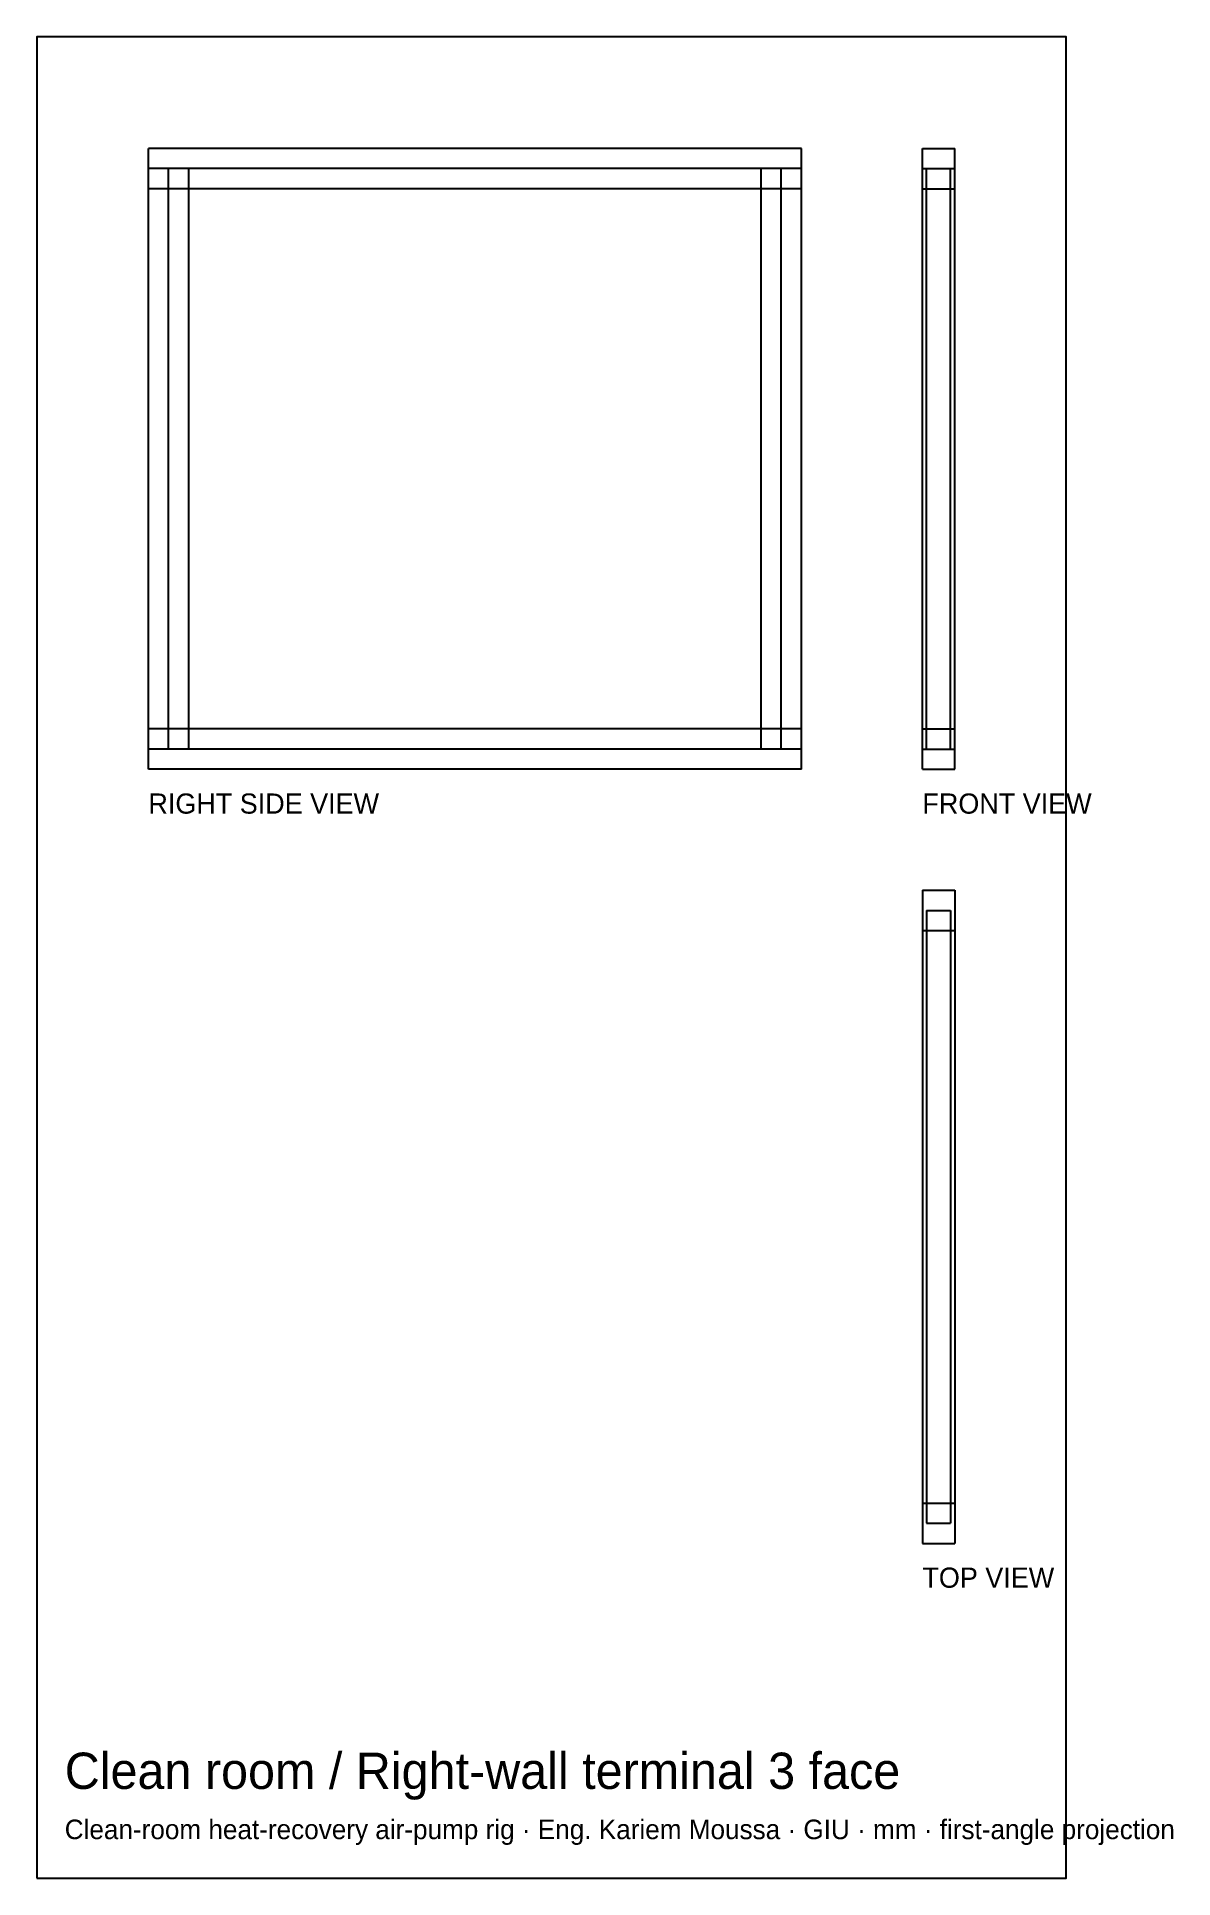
# Model space of a CAD drawing. Header units: millimetres. Extents: x 347 to 488, y -21 to 207.
import ezdxf

# ---------------------------------------------------------------- set-up
doc = ezdxf.new("R2010")
doc.units = ezdxf.units.MM
for name, color, linetype in [('BORDER', 7, 'Continuous'), ('HIDDEN', 8, 'Continuous'), ('TEXT', 5, 'Continuous'), ('VISIBLE', 7, 'Continuous')]:
    doc.layers.add(name, color=color, linetype=linetype)

msp = doc.modelspace()

# ---------------------------------------------------------------- linework, layer by layer
at = {"layer": 'BORDER'}
msp.add_lwpolyline([(347.16, -21.02), (474.84, -21.02), (474.84, 207.34), (347.16, 207.34)], close=True, dxfattribs=at)
at = {"layer": 'HIDDEN'}
for points in [[(442, 193.5), (361, 193.5)], [(361, 188.5), (361, 193.5)], [(442, 188.5), (442, 193.5)], [(457, 193.5), (461, 193.5)], [(457, 188.5), (457, 193.5)], [(461, 188.5), (461, 193.5)], [(366, 191), (361, 191)], [(361, 119), (361, 191)], [(439.5, 191), (363.5, 191)], [(363.5, 119), (363.5, 191)], [(439.5, 191), (363.5, 191)], [(363.5, 119), (363.5, 191)], [(366, 119), (366, 191)], [(442, 191), (437, 191)], [(437, 119), (437, 191)], [(439.5, 119), (439.5, 191)], [(439.5, 119), (439.5, 191)], [(442, 119), (442, 191)], [(457, 191), (461, 191)], [(457, 191), (461, 191)], [(457, 119), (457, 191)], [(457, 119), (457, 191)], [(457, 191), (461, 191)], [(457, 119), (457, 191)], [(457.5, 191), (460.5, 191)], [(457.5, 191), (460.5, 191)], [(457.5, 119), (457.5, 191)], [(457.5, 119), (457.5, 191)], [(460.5, 119), (460.5, 191)], [(460.5, 119), (460.5, 191)], [(461, 119), (461, 191)], [(461, 119), (461, 191)], [(461, 119), (461, 191)], [(442, 188.5), (361, 188.5)], [(457, 188.5), (461, 188.5)], [(442, 121.5), (361, 121.5)], [(361, 116.5), (361, 121.5)], [(442, 116.5), (442, 121.5)], [(457, 121.5), (461, 121.5)], [(457, 116.5), (457, 121.5)], [(461, 116.5), (461, 121.5)], [(366, 119), (361, 119)], [(439.5, 119), (363.5, 119)], [(439.5, 119), (363.5, 119)], [(442, 119), (437, 119)], [(457, 119), (461, 119)], [(457, 119), (461, 119)], [(457, 119), (461, 119)], [(457.5, 119), (460.5, 119)], [(457.5, 119), (460.5, 119)], [(442, 116.5), (361, 116.5)], [(457, 116.5), (461, 116.5)], [(457, 101.5), (461, 101.5)], [(457, 101.5), (461, 101.5)], [(457, 101.5), (457, 20.5)], [(457, 101.5), (457, 20.5)], [(457, 101.5), (461, 101.5)], [(457, 101.5), (457, 20.5)], [(457, 101.5), (461, 101.5)], [(457, 101.5), (461, 101.5)], [(457, 101.5), (457, 96.5)], [(457, 101.5), (457, 96.5)], [(461, 101.5), (461, 20.5)], [(461, 101.5), (461, 20.5)], [(461, 101.5), (461, 20.5)], [(461, 101.5), (461, 96.5)], [(461, 101.5), (461, 96.5)], [(457.5, 99), (460.5, 99)], [(457.5, 99), (460.5, 99)], [(457.5, 99), (457.5, 23)], [(457.5, 99), (457.5, 23)], [(460.5, 99), (460.5, 23)], [(460.5, 99), (460.5, 23)], [(457, 96.5), (461, 96.5)], [(457, 96.5), (461, 96.5)], [(457, 25.5), (461, 25.5)], [(457, 25.5), (461, 25.5)], [(457, 25.5), (457, 20.5)], [(457, 25.5), (457, 20.5)], [(461, 25.5), (461, 20.5)], [(461, 25.5), (461, 20.5)], [(457.5, 23), (460.5, 23)], [(457.5, 23), (460.5, 23)], [(457, 20.5), (461, 20.5)], [(457, 20.5), (461, 20.5)], [(457, 20.5), (461, 20.5)], [(457, 20.5), (461, 20.5)], [(457, 20.5), (461, 20.5)]]:
    msp.add_lwpolyline(points, dxfattribs=at)
at = {"layer": 'VISIBLE'}
for points in [[(442, 193.5), (361, 193.5)], [(361, 188.5), (361, 193.5)], [(442, 188.5), (442, 193.5)], [(457, 193.5), (461, 193.5)], [(457, 188.5), (457, 193.5)], [(461, 188.5), (461, 193.5)], [(366, 191), (361, 191)], [(361, 119), (361, 191)], [(366, 119), (366, 191)], [(442, 191), (437, 191)], [(437, 119), (437, 191)], [(442, 119), (442, 191)], [(457, 191), (461, 191)], [(457, 119), (457, 191)], [(461, 119), (461, 191)], [(442, 188.5), (361, 188.5)], [(457, 188.5), (461, 188.5)], [(442, 121.5), (361, 121.5)], [(361, 116.5), (361, 121.5)], [(442, 116.5), (442, 121.5)], [(457, 121.5), (461, 121.5)], [(457, 116.5), (457, 121.5)], [(461, 116.5), (461, 121.5)], [(366, 119), (361, 119)], [(442, 119), (437, 119)], [(457, 119), (461, 119)], [(442, 116.5), (361, 116.5)], [(457, 116.5), (461, 116.5)], [(457, 101.5), (461, 101.5)], [(457, 101.5), (457, 20.5)], [(461, 101.5), (461, 20.5)], [(457, 20.5), (461, 20.5)]]:
    msp.add_lwpolyline(points, dxfattribs=at)

# ---------------------------------------------------------------- texts
at = {"layer": 'TEXT'}
for s, height, p in [('RIGHT SIDE VIEW', 2.5, (361, 111)), ('FRONT VIEW', 2.5, (457, 111)), ('TOP VIEW', 2.5, (457, 15)), ('Clean room / Right-wall terminal 3 face', 4.498, (350.62, -9.95)), ('Clean-room heat-recovery air-pump rig · Eng. Kariem Moussa · GIU · mm · first-angle projection', 2.422, (350.62, -16.18))]:
    msp.add_text(s, height=height, dxfattribs=at).set_placement(p)

doc.saveas('drawing.dxf')
